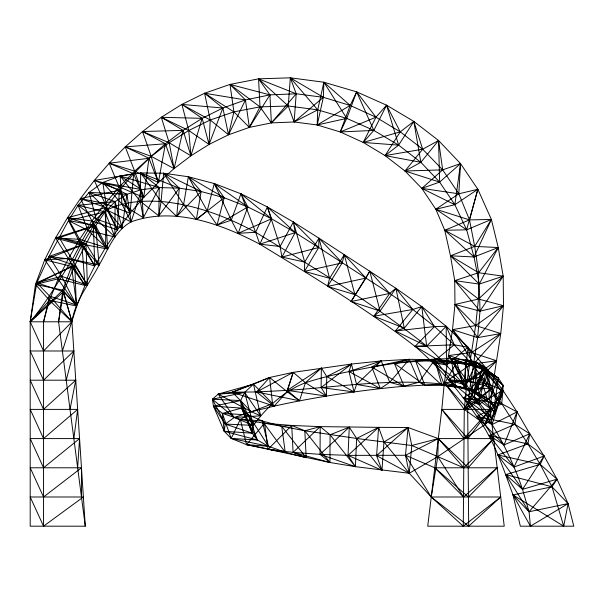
<?xml version="1.0" encoding="UTF-8"?>
<svg xmlns="http://www.w3.org/2000/svg" width="604" height="604" viewBox="0 0 604 604"><rect width="100%" height="100%" fill="white"/><g stroke="black" fill="none" stroke-linecap="round" stroke-linejoin="round"><path stroke-width="0.91" d="M441.811 409.391L464.023 438.595L490.146 409.391L441.811 409.391L467.934 438.595L502.717 392.842L484.687 371.082L474.012 396.601L492.049 418.368L496.926 400.09L480.648 376.843L468.946 401.192L492.049 418.368L502.717 392.842L482.898 366.047L484.687 371.082L480.648 376.843L490.146 409.391L504.234 526.19L427.723 526.19L441.811 409.391L444.34 382.664L467.088 380.747L492.351 387.851L464.272 409.391L468.946 401.192L474.012 396.601L482.898 366.047L503.132 385.367L495.159 412.215L472.011 390.003L476.141 362.189L498.443 378.104L489.134 399.584L465.525 387.806L465.337 359.742L488.946 371.513L479.206 393.514L455.529 386.228L451.271 358.738L474.948 366.024L464.234 388.221L441.969 385.307L434.51 359.078L456.775 361.992L444.121 384.257C391.8 378.255 339.38 386.87 287.202 390.38L299.471 400.777L256.617 391.958L293.204 372.343L287.202 390.38L326.492 396.081L321.117 387.541L321.366 367.964L305.481 382.747L299.471 400.777L287.127 391.656L269.603 377.485L256.617 391.958L274.141 406.13L232.306 392.192L256.617 391.958L287.202 390.38L321.366 367.964L326.741 376.496L326.492 396.081L305.481 382.747L293.204 372.343L287.127 391.656L274.141 406.13L251.347 411.754L232.306 392.192L253.491 384.174L260.671 415.816L251.347 411.754L218.203 394.087L244.65 392.396L253.408 425.382L234.224 417.5L218.203 394.087L232.306 392.192L269.603 377.485L272.54 403.744L251.347 411.754L234.224 417.5L225.224 424.046L252.246 433.196L241.517 408.093L222.355 413.408L231.196 438.459L257.266 439.969L241.517 408.093L213.461 406.152L225.224 424.046L253.408 425.382L240.611 400.565L252.246 433.196L224.182 431.256L225.224 424.046L212.419 399.221L240.611 400.565L241.517 408.093L248.425 414.91L257.266 439.969L224.182 431.256L222.355 413.408L248.425 414.91L262.219 420.965L264.522 423.23L281.706 426.235L291.717 425.458L304.824 430.78L306.198 457.711L285.224 452.26L268.433 446.265L257.266 439.969L252.246 433.196L253.408 425.382C266.779 407.104 284.046 390.886 305.481 382.747C327.134 375.665 349.505 371.309 371.853 367.111C398.081 362.498 424.582 358.617 451.271 358.738C462.03 359.508 473.785 359.425 482.898 366.047L474.012 396.601L495.159 412.215L494.321 405.918C487.768 395.469 475.235 391.951 464.234 388.221C444.619 381.834 424.257 385.76 404.144 386.228C360.467 390.237 316.972 396.677 274.141 406.13L272.54 403.744L253.491 384.174L244.65 392.396L240.611 400.565L213.461 406.152L222.355 413.408L240.332 419.365L264.522 423.23L291.717 425.458L320.203 426.628L378.595 427.353L383.955 441.977L409.24 473.279L431.241 496.994L500.716 496.994L463.276 526.19L464.272 409.391L467.088 380.747L475.665 325.564L478.459 299.04L478.617 272.729L474.691 246.379L469.512 219.901L458.798 193.801L442.687 169.867L422.679 149.218L400.241 131.853L375.952 117.214L350.169 105.436L323.359 97.327L296.202 93.786L269.935 94.873L245.42 99.932L222.868 108.018L202.159 118.339L183.08 130.373L165.405 143.76L148.977 158.278L133.635 173.786L119.298 190.215L105.896 207.557L93.416 225.873L81.902 245.345L71.521 266.387L62.831 290.124L58.58 321.796L85.285 526.19L30.2 526.19L30.2 321.796L35.477 284.416L44.756 259.765L55.568 237.968L67.489 217.719L80.407 198.61L94.3 180.46L109.218 163.208L125.255 146.878L142.552 131.521L161.321 117.289L181.864 104.401L204.582 93.25L229.981 84.417L258.572 78.852L290.328 77.81L323.872 82.227L356.662 91.861L386.568 105.194L413.8 121.396L438.557 140.521L460.527 163.601L477.847 189.278L491.384 219.448L498.24 247.542L503.185 276.179L503.502 305.707L500.739 333.551L492.351 387.851L490.146 409.391L485.216 424.438L437.779 456.647L409.24 473.279L355.401 466.673L329.935 462.505L246.538 444.665L231.196 438.459L224.182 431.256L213.461 406.152L212.419 399.221L218.203 394.087L253.491 384.174L269.603 377.485L293.204 372.343L351.46 364.046L381.245 360.935L409.316 359.32L434.752 359.69L456.775 361.992L474.948 366.024L488.946 371.513L498.443 378.104L503.132 385.367L502.717 392.842L495.159 412.215L492.049 418.368L485.216 424.438L464.272 409.391L444.34 382.664L452.524 329.633L454.963 304.469L454.729 280.641L450.478 255.802L444.763 230.275L435.824 209.233L421.796 188.357L404.99 171.007L385.065 155.606L363.208 142.438L340.256 131.959L317.206 124.975L294.125 121.963L271.362 122.899L249.361 127.391L228.531 134.783L209.052 144.424L190.917 155.809L174.058 168.599L158.361 182.536L143.737 197.455L130.094 213.272L117.387 229.935L105.602 247.459L94.76 265.911L85.013 285.428L76.768 306.039L62.393 350.992M463.276 526.19L431.241 496.994L437.779 456.647L438.293 438.595L408.04 427.496L378.595 427.353L356.632 438.459L304.824 430.78L281.706 426.235L262.219 420.965L240.332 419.365L231.196 438.459L268.433 446.265L262.219 420.965L285.224 452.26L268.04 449.263L264.522 423.23L246.538 444.665L285.224 452.26L281.706 426.235L306.198 457.711L293.091 452.388L268.04 449.263L291.717 425.458L293.091 452.388L329.935 462.505L330.086 434.789L320.203 426.628L304.824 430.78L329.935 462.505L320.052 454.344L293.091 452.388L320.203 426.628L320.052 454.344L355.401 466.673L356.632 438.459L349.271 427.156L330.086 434.789L355.401 466.673L348.04 455.371L349.271 427.156L320.052 454.344L348.04 455.371L405.495 455.28L434.767 467.79L468.432 496.994L497.19 467.79L434.767 467.79L463.525 496.994L497.19 467.79M77.652 467.79L79.562 438.595L30.2 438.595L43.556 467.79L79.562 438.595M409.24 473.279L405.495 455.28L408.04 427.496L376.609 455.642L381.97 470.267L348.04 455.371L378.595 427.353L376.609 455.642L409.24 473.279L411.785 445.495L408.04 427.496L383.955 441.977L356.632 438.459L381.97 470.267L383.955 441.977L411.785 445.495L463.774 467.79L493.664 438.595L485.216 424.438L468.946 401.192L484.687 371.082L496.926 400.09L485.216 424.438M73.839 438.595L77.652 409.391L30.2 409.391L43.556 438.595L77.652 409.391M58.58 321.796L63.48 291.709L74.805 265.39L95.666 225.669L105.036 211.913L115.107 201.615L126.923 194.292L141.57 189.626L159.252 187.565L179.312 188.169L201.14 191.521L224.167 197.734L247.829 206.938L271.558 218.822L295.175 232.593L318.693 247.512L389.678 293.438L412.804 309.474L434.54 326.568L454.238 344.786L471.724 363.918L487.428 383.623L501.735 403.766L527.904 443.917L540.233 464.408L552.003 486.801L563.713 526.19L513.007 494.94C503.034 467.904 494.208 439.772 476.737 416.443C458.957 390.803 438.851 366.62 415.016 346.371C365.926 308.568 312.608 276.481 259.818 244.175C221.449 224.024 174.08 206.251 131.113 221.872C114.609 230.917 108.101 249.716 99.094 265.081C89.445 283.699 75.062 300.49 71.929 321.796L85.285 526.19M530.425 526.19L513.007 494.94L529.066 511.747L557.024 479.176L522.52 489.368C503.978 434.253 469.648 384.99 426.673 346.1C373.181 303.261 314.103 267.821 255.628 232.283C226.334 216.345 194.473 204.492 161.072 201.487C142.687 200.483 123.661 201.472 106.999 210.064C89.317 221.358 82.37 242.008 72.359 259.365C58.852 280.573 46.493 302.506 30.2 321.796L71.929 321.796L49.611 296.073L36.799 282.8L61.6 276.3L87.406 285.224L74.805 265.39L36.799 282.8L63.48 291.709L71.929 321.796L43.556 350.992L30.2 321.796L36.799 282.8L49 256.466L68.501 220.566L78.075 205.284L89.12 192.404L102.808 182.483L120.158 175.975L140.709 172.94L163.654 173.227L188.357 176.753L214.299 183.563L240.928 193.793L267.376 206.938L293.37 222.023L318.957 238.187L395.877 288.267L421.758 306.575L446.197 326.296L468.07 347.247L486.726 368.689L502.822 390.222L517.039 411.89L529.753 433.755L544.083 456.012L557.024 479.176L568.062 503.615L573.8 526.19L520.346 526.19L513.007 494.94L552.003 486.801L557.024 479.176L540.233 464.408L497.847 454.955L522.52 489.368L529.066 511.747L530.425 526.19L568.062 503.615L552.003 486.801L505.729 474.601L529.066 511.747L568.062 503.615L563.713 526.19M70.026 409.391L75.749 380.195L30.2 380.195L43.556 409.391L75.749 380.195M43.556 526.19L30.2 496.994L83.375 496.994L43.556 526.19L43.556 321.796L49.611 296.073L76.293 304.975L74.805 265.39L49 256.466L85.957 243.374L99.094 265.081L72.359 259.365L49 256.466L61.6 276.3L76.293 304.975L63.48 291.709L30.2 321.796L49.407 300.339L58.241 278.806L68.426 258.535L79.675 239.312L91.899 220.996L105.096 203.518L119.32 186.885L134.647 171.128L151.204 156.361L169.165 142.725L188.758 130.487L210.245 120.015L233.929 111.876L259.999 106.878L288.251 105.987L317.719 109.875L346.756 118.384L373.823 130.419L398.625 145.141L420.867 162.302L439.636 182.091L454.865 204.711L466.643 229.822L474.027 256.964L479.289 284.084L480.006 311.136L477.605 337.628L469.602 389.769L467.685 409.391L468.681 526.19L431.241 496.994L405.495 455.28L438.293 438.595L493.664 438.595L468.183 467.79L438.293 438.595L411.785 445.495M66.206 380.195L73.839 350.992L30.2 350.992L43.556 380.195L73.839 350.992M43.556 321.796L49.407 300.339L35.477 284.416L71.521 266.387L85.013 285.428L58.241 278.806L35.477 284.416L62.831 290.124L76.768 306.039L49.407 300.339L71.929 321.796L62.831 290.124L30.2 321.796M464.272 409.391L480.648 376.843L467.088 380.747L448.681 355.545L471.581 352.51L500.739 333.551L475.665 325.564L452.524 329.633L473.77 363.827L496.669 360.792L469.602 389.769L444.34 382.664L467.685 409.391L492.351 387.851L469.602 389.769L448.681 355.545L473.77 363.827L500.739 333.551L477.605 337.628L452.524 329.633L471.581 352.51L496.669 360.792L467.088 380.747M468.681 526.19L500.716 496.994M81.472 467.79L43.556 496.994L30.2 467.79L81.472 467.79L81.472 496.994M438.293 438.595L463.774 467.79M437.779 456.647L463.525 496.994M105.896 207.557L105.602 247.459L79.675 239.312L55.568 237.968L85.013 285.428L81.902 245.345L55.568 237.968L93.416 225.873L105.602 247.459L80.407 198.61L119.298 190.215L130.094 213.272L105.096 203.518L80.407 198.61L105.896 207.557L117.387 229.935L91.899 220.996L67.489 217.719L94.76 265.911L68.426 258.535L44.756 259.765L76.768 306.039L71.521 266.387L44.756 259.765L81.902 245.345L94.76 265.911L93.416 225.873L67.489 217.719L105.896 207.557M115.107 201.615L114.866 237.01L87.912 230.381L68.501 220.566L105.036 211.913L114.866 237.01L96.111 218.98L78.075 205.284L115.107 201.615L122.099 228.191L96.111 218.98L89.12 192.404L126.923 194.292L131.113 221.872L106.999 210.064L89.12 192.404L115.107 201.615M140.709 172.94L140.264 201.26L143.337 217.75L121.925 204.099L102.808 182.483L141.57 189.626L143.337 217.75L159.252 187.565L140.709 172.94L179.312 188.169L176.73 216.428L161.072 201.487L140.709 172.94M159.252 187.565L158.807 215.885L140.264 201.26L120.158 175.975L159.252 187.565M304.71 262.06L304.454 271.385L329.603 278.301L344.28 254.707L365.933 278.097L351.06 301.547L380.075 311.06L395.877 288.267L412.804 309.474L421.758 306.575L434.54 326.568L446.197 326.296L454.238 344.786L468.07 347.247L471.724 363.918L486.726 368.689L487.428 383.623L463.253 397.817L492.041 424.567L517.039 411.89L501.735 403.766L463.253 397.817L478.647 404.416L502.822 390.222L501.735 403.766L476.737 416.443L504.083 444.944L529.753 433.755L527.904 443.917L497.847 454.955L514.034 467.051L544.083 456.012L527.904 443.917L489.217 435.514L514.034 467.051L529.753 433.755L514.88 424.325L476.737 416.443L492.041 424.567L502.822 390.222L487.428 383.623L448.613 379.742L471.724 363.918L432.66 362.506L454.238 344.786L415.016 346.371L434.54 326.568L395.341 331.03L412.804 309.474L373.868 316.232L389.678 293.438L395.877 288.267L404.295 328.131L395.341 331.03L426.673 346.1L446.197 326.296L446.484 364.975L432.66 362.506L463.615 384.514L486.726 368.689L478.647 404.416L448.613 379.742L463.615 384.514L468.07 347.247L446.484 364.975L415.016 346.371L426.673 346.1L421.758 306.575L404.295 328.131L373.868 316.232L380.075 311.06L369.769 271.166L351.06 301.547L389.678 293.438L369.769 271.166L365.933 278.097L327.542 286.462L329.603 278.301L318.957 238.187L304.71 262.06L281.902 257.07L280.097 246.5L267.376 206.938L255.628 232.283L259.818 244.175L280.097 246.5L293.37 222.023L318.693 247.512L304.454 271.385L342.226 262.868L344.28 254.707L354.895 294.616L327.542 286.462L342.226 262.868L318.957 238.187L318.693 247.512L281.902 257.07L295.175 232.593L293.37 222.023L304.71 262.06M317.719 109.875L317.206 124.975L346.756 118.384L356.662 91.861L375.952 117.214L363.208 142.438L398.625 145.141L413.8 121.396L422.679 149.218L404.99 171.007L439.636 182.091L460.527 163.601L458.798 193.801L435.824 209.233L466.643 229.822L491.384 219.448L474.027 256.964L450.478 255.802L479.289 284.084L503.185 276.179L480.006 311.136L454.963 304.469L477.605 337.628L503.502 305.707L478.459 299.04L454.729 280.641L478.617 272.729L503.185 276.179L478.459 299.04L454.963 304.469L475.665 325.564L503.502 305.707L480.006 311.136L454.729 280.641L479.289 284.084L498.24 247.542L474.691 246.379L450.478 255.802L478.617 272.729L498.24 247.542L474.027 256.964L444.763 230.275L469.512 219.901L491.384 219.448L474.691 246.379L444.763 230.275L466.643 229.822L477.847 189.278L458.798 193.801L421.796 188.357L442.687 169.867L460.527 163.601L454.865 204.711L435.824 209.233L469.512 219.901L477.847 189.278L454.865 204.711L421.796 188.357L439.636 182.091L438.557 140.521L422.679 149.218L385.065 155.606L400.241 131.853L413.8 121.396L420.867 162.302L404.99 171.007L442.687 169.867L438.557 140.521L420.867 162.302L385.065 155.606L398.625 145.141L386.568 105.194L375.952 117.214L340.256 131.959L350.169 105.436L356.662 91.861L373.823 130.419L363.208 142.438L400.241 131.853L386.568 105.194L373.823 130.419L340.256 131.959L346.756 118.384L323.872 82.227L317.719 109.875L294.125 121.963L288.251 105.987L290.328 77.81L323.359 97.327L317.206 124.975L350.169 105.436L323.872 82.227L323.359 97.327L294.125 121.963L296.202 93.786L290.328 77.81L317.719 109.875M476.141 362.189L474.925 392.894L494.321 405.918L503.132 385.367L476.141 362.189M119.298 190.215L117.387 229.935L94.3 180.46L133.635 173.786L143.737 197.455L119.32 186.885L94.3 180.46L119.298 190.215M210.245 120.015L209.052 144.424L188.758 130.487L161.321 117.289L169.165 142.725L174.058 168.599L151.204 156.361L125.255 146.878L134.647 171.128L143.737 197.455L148.977 158.278L125.255 146.878L165.405 143.76L174.058 168.599L183.08 130.373L161.321 117.289L202.159 118.339L209.052 144.424L222.868 108.018L204.582 93.25L210.245 120.015L228.531 134.783L245.42 99.932L229.981 84.417L233.929 111.876L228.531 134.783L222.868 108.018L181.864 104.401L188.758 130.487L190.917 155.809L169.165 142.725L142.552 131.521L151.204 156.361L158.361 182.536L134.647 171.128L109.218 163.208L130.094 213.272L133.635 173.786L109.218 163.208L148.977 158.278L158.361 182.536L165.405 143.76L142.552 131.521L183.08 130.373L190.917 155.809L202.159 118.339L181.864 104.401L210.245 120.015M163.654 173.227L161.072 201.487L158.807 215.885L179.312 188.169L163.654 173.227L201.14 191.521L196.368 219.463L183.586 204.696L163.654 173.227M126.923 194.292L122.099 228.191L106.999 210.064L102.808 182.483L126.923 194.292M498.443 378.104L494.321 405.918L472.011 390.003L465.525 387.806L455.529 386.228L441.969 385.307L424.801 385.216L419.101 382.181L409.316 359.32L371.853 367.111L380.339 388.538L389.731 382.355L409.316 359.32L394.359 363.359L404.144 386.228L419.101 382.181L434.752 359.69L444.121 384.257L441.969 385.307L415.431 360.648L434.752 359.69L394.359 363.359L424.801 385.216L415.431 360.648L456.775 361.992L464.234 388.221L455.529 386.228L434.51 359.078L474.948 366.024L479.206 393.514L465.525 387.806L451.271 358.738L488.946 371.513L489.134 399.584L472.011 390.003L465.337 359.742L498.443 378.104M188.357 176.753L183.586 204.696L176.73 216.428L201.14 191.521L188.357 176.753L224.167 197.734L217.047 225.066L231.287 220.166L240.928 193.793L271.558 218.822L259.818 244.175L295.175 232.593L267.376 206.938L271.558 218.822L238.187 233.318L231.287 220.166L214.299 183.563L207.18 210.894L196.368 219.463L224.167 197.734L214.299 183.563L247.829 206.938L238.187 233.318L255.628 232.283L240.928 193.793L247.829 206.938L217.047 225.066L207.18 210.894L188.357 176.753M517.039 411.89L514.88 424.325L489.217 435.514L504.083 444.944L517.039 411.89M141.57 189.626L131.113 221.872L121.925 204.099L120.158 175.975L141.57 189.626M351.46 364.046L348.961 371.543L354.042 391.951L321.117 387.541L351.46 364.046L356.541 384.446L354.042 391.951L326.741 376.496L351.46 364.046M544.083 456.012L540.233 464.408L505.729 474.601L522.52 489.368L544.083 456.012M259.999 106.878L249.361 127.391L233.929 111.876L204.582 93.25L245.42 99.932L249.361 127.391L269.935 94.873L258.572 78.852L296.202 93.786L271.362 122.899L259.999 106.878L229.981 84.417L269.935 94.873L271.362 122.899L288.251 105.987L258.572 78.852L259.999 106.878M381.245 360.935L356.541 384.446L380.339 388.538L348.961 371.543L381.245 360.935L389.731 382.355L404.144 386.228L371.853 367.111L381.245 360.935M248.425 414.91L240.332 419.365L246.538 444.665L268.433 446.265L248.425 414.91M95.666 225.669L59.215 237.659L87.406 285.224L85.957 243.374L59.215 237.659L80.589 243.918L107.754 249.029L105.036 211.913L78.075 205.284L87.912 230.381L107.754 249.029L95.666 225.669L68.501 220.566L80.589 243.918L99.094 265.081L95.666 225.669M244.65 392.396L212.419 399.221L234.224 417.5L260.671 415.816L244.65 392.396"/></g></svg>
